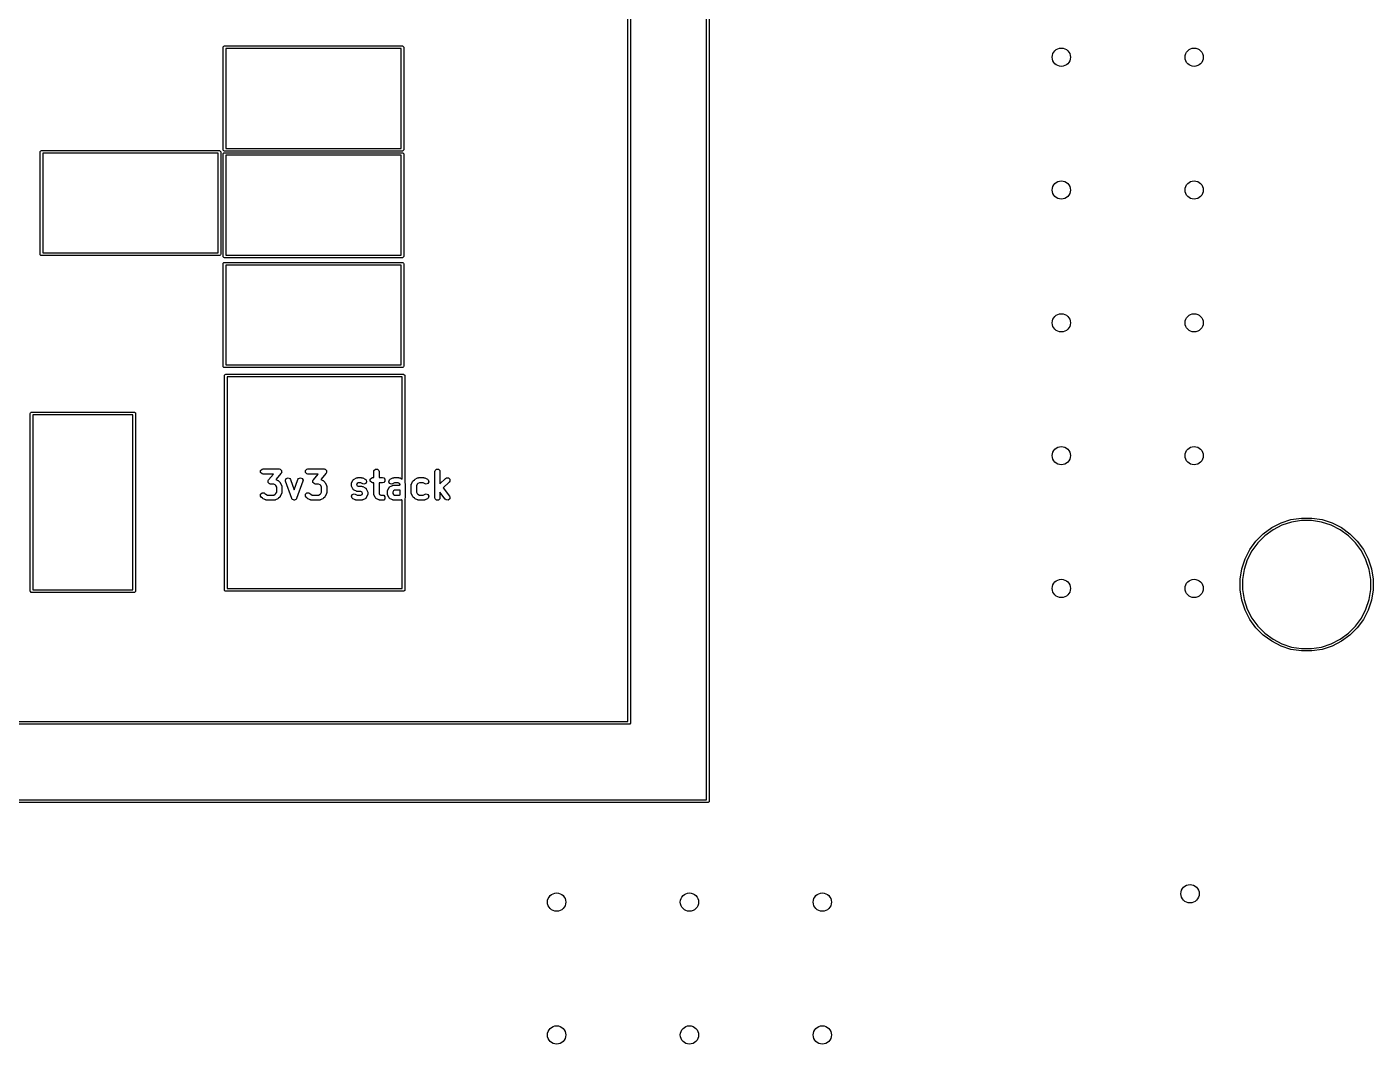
# Model space of a CAD drawing. Header units: inches. Extents: x 0.31 to 2.93, y 0.29 to 1.72.
# Drawn here: x 1.914 to 2.928, y 0.287 to 1.053 of the extents above; entities that cross this region are included whole.
import ezdxf

# ---------------------------------------------------------------- set-up
doc = ezdxf.new("R2010")
doc.units = ezdxf.units.IN
doc.header["$MEASUREMENT"] = 0
doc.layers.add('BLACK', color=250, linetype='CONTINUOUS')

msp = doc.modelspace()

# ---------------------------------------------------------------- linework, layer by layer
at = {"layer": 'BLACK', "linetype": 'CONTINUOUS'}
for p, q in [((2.4258, 0.4707), (2.4258, 1.7207)), ((2.4278, 1.7217), (2.4278, 0.4697)), ((2.3687, 1.6626), (2.3687, 0.5287)), ((2.3667, 0.5297), (2.3667, 1.6616)), ((2.062, 1.0374), (2.0621, 1.0378)), ((2.062, 0.9602), (2.062, 1.0374)), ((2.0621, 1.0378), (2.0626, 1.0383)), ((2.0626, 1.0383), (2.063, 1.0384)), ((2.063, 1.0384), (2.1969, 1.0384)), ((2.064, 1.0364), (2.064, 0.9612)), ((2.1959, 1.0364), (2.064, 1.0364)), ((2.1959, 0.9612), (2.1959, 1.0364)), ((2.1969, 1.0384), (2.1972, 1.0383)), ((2.1972, 1.0383), (2.1978, 1.0378)), ((2.1978, 1.0378), (2.1979, 1.0374)), ((2.1979, 1.0374), (2.1979, 0.9602)), ((1.9242, 0.9586), (1.9243, 0.959)), ((1.9242, 0.8815), (1.9242, 0.9586)), ((1.9243, 0.959), (1.9248, 0.9595)), ((1.9248, 0.9595), (1.9252, 0.9596)), ((1.9252, 0.9596), (2.0591, 0.9596)), ((1.9262, 0.9577), (1.9262, 0.8825)), ((2.0581, 0.9577), (1.9262, 0.9577)), ((2.0581, 0.8825), (2.0581, 0.9577)), ((2.0591, 0.9596), (2.0595, 0.9595)), ((2.0595, 0.9595), (2.06, 0.959)), ((2.06, 0.959), (2.0601, 0.9586)), ((2.0601, 0.9586), (2.0601, 0.8815)), ((2.0621, 0.9598), (2.062, 0.9602)), ((2.062, 0.9571), (2.0621, 0.9574)), ((2.062, 0.8799), (2.062, 0.9571)), ((2.0626, 0.9593), (2.0621, 0.9598)), ((2.0621, 0.9574), (2.0626, 0.958)), ((2.063, 0.9592), (2.0626, 0.9593)), ((2.0626, 0.958), (2.063, 0.958)), ((2.1969, 0.9592), (2.063, 0.9592)), ((2.063, 0.958), (2.1969, 0.958)), ((2.064, 0.9612), (2.1959, 0.9612)), ((2.064, 0.9561), (2.064, 0.8809)), ((2.1959, 0.9561), (2.064, 0.9561)), ((2.1959, 0.8809), (2.1959, 0.9561)), ((2.1972, 0.9593), (2.1969, 0.9592)), ((2.1969, 0.958), (2.1972, 0.958)), ((2.1978, 0.9598), (2.1972, 0.9593)), ((2.1972, 0.958), (2.1978, 0.9574)), ((2.1979, 0.9602), (2.1978, 0.9598)), ((2.1978, 0.9574), (2.1979, 0.9571)), ((2.1979, 0.9571), (2.1979, 0.8799)), ((1.9262, 0.8825), (2.0581, 0.8825)), ((1.9243, 0.8811), (1.9242, 0.8815)), ((1.9248, 0.8806), (1.9243, 0.8811)), ((1.9252, 0.8805), (1.9248, 0.8806)), ((2.0591, 0.8805), (1.9252, 0.8805)), ((2.0595, 0.8806), (2.0591, 0.8805)), ((2.06, 0.8811), (2.0595, 0.8806)), ((2.0601, 0.8815), (2.06, 0.8811)), ((2.0621, 0.8795), (2.062, 0.8799)), ((2.062, 0.8744), (2.0621, 0.8748)), ((2.062, 0.7972), (2.062, 0.8744)), ((2.0626, 0.879), (2.0621, 0.8795)), ((2.0621, 0.8748), (2.0626, 0.8753)), ((2.063, 0.8789), (2.0626, 0.879)), ((2.0626, 0.8753), (2.063, 0.8754)), ((2.1969, 0.8789), (2.063, 0.8789)), ((2.063, 0.8754), (2.1969, 0.8754)), ((2.064, 0.8809), (2.1959, 0.8809)), ((2.064, 0.8734), (2.064, 0.7982)), ((2.1959, 0.8734), (2.064, 0.8734)), ((2.1959, 0.7982), (2.1959, 0.8734)), ((2.1972, 0.879), (2.1969, 0.8789)), ((2.1969, 0.8754), (2.1972, 0.8753)), ((2.1978, 0.8795), (2.1972, 0.879)), ((2.1972, 0.8753), (2.1978, 0.8748)), ((2.1979, 0.8799), (2.1978, 0.8795)), ((2.1978, 0.8748), (2.1979, 0.8744)), ((2.1979, 0.8744), (2.1979, 0.7972)), ((2.0621, 0.7968), (2.062, 0.7972)), ((2.0626, 0.7963), (2.0621, 0.7968)), ((2.063, 0.7962), (2.0626, 0.7963)), ((2.0629, 0.7902), (2.063, 0.7906)), ((2.1969, 0.7962), (2.063, 0.7962)), ((2.063, 0.7906), (2.0635, 0.7911)), ((2.0635, 0.7911), (2.0639, 0.7912)), ((2.0639, 0.7912), (2.1978, 0.7912)), ((2.064, 0.7982), (2.1959, 0.7982)), ((2.1972, 0.7963), (2.1969, 0.7962)), ((2.1978, 0.7968), (2.1972, 0.7963)), ((2.1979, 0.7972), (2.1978, 0.7968)), ((2.1978, 0.7912), (2.1981, 0.7911)), ((2.1981, 0.7911), (2.1987, 0.7906)), ((2.1987, 0.7906), (2.1987, 0.7902)), ((2.0629, 0.6288), (2.0629, 0.7902)), ((2.0649, 0.7892), (2.0649, 0.6298)), ((2.1968, 0.7892), (2.0649, 0.7892)), ((2.1968, 0.7123), (2.1968, 0.7892)), ((2.1987, 0.7902), (2.1987, 0.7095)), ((1.9168, 0.7617), (1.9169, 0.7621)), ((1.9168, 0.6279), (1.9168, 0.7617)), ((1.9169, 0.7621), (1.9174, 0.7626)), ((1.9174, 0.7626), (1.9178, 0.7627)), ((1.9178, 0.7627), (1.995, 0.7627)), ((1.9188, 0.7607), (1.9188, 0.6288)), ((1.994, 0.7607), (1.9188, 0.7607)), ((1.994, 0.6288), (1.994, 0.7607)), ((1.995, 0.7627), (1.9953, 0.7626)), ((1.9953, 0.7626), (1.9959, 0.7621)), ((1.9959, 0.7621), (1.9959, 0.7617)), ((1.9959, 0.7617), (1.9959, 0.6279)), ((2.0902, 0.7187), (2.0913, 0.7198)), ((2.0913, 0.7198), (2.092, 0.7199)), ((2.092, 0.7199), (2.1042, 0.7199)), ((2.1042, 0.7199), (2.1048, 0.7198)), ((2.1048, 0.7198), (2.1049, 0.7198)), ((2.1049, 0.7198), (2.1049, 0.7198)), ((2.1049, 0.7198), (2.105, 0.7198)), ((2.105, 0.7198), (2.1055, 0.7193)), ((2.124, 0.7187), (2.125, 0.7198)), ((2.125, 0.7198), (2.1258, 0.7199)), ((2.1258, 0.7199), (2.138, 0.7199)), ((2.138, 0.7199), (2.1385, 0.7198)), ((2.1385, 0.7198), (2.1386, 0.7198)), ((2.1386, 0.7198), (2.1386, 0.7198)), ((2.1386, 0.7198), (2.1387, 0.7198)), ((2.1387, 0.7198), (2.1392, 0.7193)), ((2.1755, 0.7187), (2.1766, 0.7198)), ((2.1766, 0.7198), (2.1781, 0.7198)), ((2.1781, 0.7198), (2.1792, 0.7187)), ((2.2215, 0.7187), (2.2225, 0.7198)), ((2.2225, 0.7198), (2.224, 0.7198)), ((2.224, 0.7198), (2.2251, 0.7187)), ((2.0902, 0.7172), (2.0902, 0.7187)), ((2.0913, 0.7161), (2.0902, 0.7172)), ((2.092, 0.716), (2.0913, 0.7161)), ((2.0999, 0.716), (2.092, 0.716)), ((2.0958, 0.7112), (2.0959, 0.7113)), ((2.0958, 0.7111), (2.0958, 0.7112)), ((2.0958, 0.7112), (2.0958, 0.7112)), ((2.0958, 0.7104), (2.0958, 0.7111)), ((2.0958, 0.7097), (2.0958, 0.7104)), ((2.0959, 0.7096), (2.0958, 0.7097)), ((2.0959, 0.7113), (2.0962, 0.7117)), ((2.0964, 0.7091), (2.0959, 0.7096)), ((2.0959, 0.7096), (2.0959, 0.7096)), ((2.0962, 0.7117), (2.0999, 0.716)), ((2.1057, 0.7166), (2.1017, 0.712)), ((2.1017, 0.712), (2.1032, 0.7113)), ((2.1032, 0.7113), (2.1035, 0.7111)), ((2.1035, 0.7111), (2.1037, 0.7109)), ((2.1037, 0.7109), (2.1047, 0.71)), ((2.1047, 0.71), (2.1049, 0.7097)), ((2.1049, 0.7097), (2.105, 0.7095)), ((2.105, 0.7095), (2.106, 0.7076)), ((2.1055, 0.7193), (2.106, 0.7188)), ((2.106, 0.7171), (2.1057, 0.7166)), ((2.106, 0.7188), (2.106, 0.7187)), ((2.106, 0.7187), (2.106, 0.7187)), ((2.106, 0.7187), (2.106, 0.718)), ((2.106, 0.718), (2.1061, 0.7173)), ((2.1061, 0.7173), (2.106, 0.7172)), ((2.106, 0.7172), (2.106, 0.7172)), ((2.106, 0.7172), (2.106, 0.7171)), ((2.1088, 0.7115), (2.1095, 0.7128)), ((2.1089, 0.7107), (2.1088, 0.7115)), ((2.1136, 0.6976), (2.1089, 0.7107)), ((2.1095, 0.7128), (2.1109, 0.7133)), ((2.1109, 0.7133), (2.1122, 0.7127)), ((2.1122, 0.7127), (2.1126, 0.712)), ((2.1126, 0.712), (2.1155, 0.7041)), ((2.1155, 0.7041), (2.1183, 0.712)), ((2.122, 0.7107), (2.1173, 0.6976)), ((2.1183, 0.712), (2.1187, 0.7127)), ((2.1187, 0.7127), (2.1201, 0.7133)), ((2.1201, 0.7133), (2.1215, 0.7128)), ((2.1215, 0.7128), (2.1221, 0.7115)), ((2.1221, 0.7115), (2.122, 0.7107)), ((2.124, 0.7172), (2.124, 0.7187)), ((2.125, 0.7161), (2.124, 0.7172)), ((2.1258, 0.716), (2.125, 0.7161)), ((2.1336, 0.716), (2.1258, 0.716)), ((2.1295, 0.7111), (2.1296, 0.7112)), ((2.1296, 0.7104), (2.1295, 0.7111)), ((2.1296, 0.7113), (2.1299, 0.7117)), ((2.1296, 0.7112), (2.1296, 0.7113)), ((2.1296, 0.7112), (2.1296, 0.7112)), ((2.1296, 0.7097), (2.1296, 0.7104)), ((2.1296, 0.7096), (2.1296, 0.7097)), ((2.1302, 0.7091), (2.1296, 0.7096)), ((2.1296, 0.7096), (2.1296, 0.7096)), ((2.1299, 0.7117), (2.1336, 0.716)), ((2.1395, 0.7166), (2.1354, 0.712)), ((2.1354, 0.712), (2.137, 0.7113)), ((2.137, 0.7113), (2.1372, 0.7111)), ((2.1372, 0.7111), (2.1375, 0.7109)), ((2.1375, 0.7109), (2.1384, 0.71)), ((2.1384, 0.71), (2.1386, 0.7097)), ((2.1386, 0.7097), (2.1388, 0.7095)), ((2.1388, 0.7095), (2.1397, 0.7076)), ((2.1392, 0.7193), (2.1397, 0.7188)), ((2.1397, 0.7171), (2.1395, 0.7166)), ((2.1397, 0.7188), (2.1397, 0.7187)), ((2.1397, 0.7187), (2.1398, 0.7187)), ((2.1398, 0.7172), (2.1397, 0.7171)), ((2.1398, 0.7187), (2.1398, 0.718)), ((2.1398, 0.718), (2.1398, 0.7173)), ((2.1398, 0.7173), (2.1398, 0.7172)), ((2.1398, 0.7172), (2.1398, 0.7172)), ((2.1586, 0.7093), (2.1587, 0.7094)), ((2.1587, 0.7095), (2.1596, 0.7113)), ((2.1587, 0.7094), (2.1587, 0.7095)), ((2.1596, 0.7113), (2.1599, 0.7116)), ((2.1599, 0.7117), (2.16, 0.7118)), ((2.1599, 0.7116), (2.1599, 0.7117)), ((2.16, 0.7118), (2.1601, 0.7119)), ((2.1601, 0.7119), (2.1602, 0.712)), ((2.1602, 0.712), (2.1605, 0.7122)), ((2.1605, 0.7122), (2.1624, 0.7131)), ((2.1624, 0.7131), (2.1625, 0.7132)), ((2.1625, 0.7132), (2.1628, 0.7133)), ((2.1625, 0.7132), (2.1625, 0.7132)), ((2.1628, 0.7133), (2.1631, 0.7133)), ((2.1637, 0.7094), (2.1629, 0.709)), ((2.1631, 0.7133), (2.1632, 0.7133)), ((2.1632, 0.7133), (2.1633, 0.7134)), ((2.1633, 0.7134), (2.1661, 0.7134)), ((2.1656, 0.7094), (2.1637, 0.7094)), ((2.1671, 0.7087), (2.1656, 0.7094)), ((2.1661, 0.7134), (2.1662, 0.7133)), ((2.1662, 0.7133), (2.1662, 0.7133)), ((2.1662, 0.7133), (2.1665, 0.7133)), ((2.1665, 0.7133), (2.1668, 0.7132)), ((2.1668, 0.7132), (2.1669, 0.7132)), ((2.1669, 0.7132), (2.167, 0.7131)), ((2.167, 0.7131), (2.1688, 0.7122)), ((2.1688, 0.7122), (2.1695, 0.7117)), ((2.1699, 0.7103), (2.1693, 0.709)), ((2.1695, 0.7117), (2.1699, 0.7103)), ((2.1727, 0.7121), (2.1738, 0.7132)), ((2.1727, 0.7106), (2.1727, 0.7121)), ((2.1738, 0.7096), (2.1727, 0.7106)), ((2.1738, 0.7132), (2.1745, 0.7134)), ((2.1745, 0.7094), (2.1738, 0.7096)), ((2.1745, 0.7134), (2.1754, 0.7134)), ((2.1754, 0.7094), (2.1745, 0.7094)), ((2.1754, 0.7179), (2.1755, 0.7187)), ((2.1754, 0.7134), (2.1754, 0.7179)), ((2.1754, 0.7011), (2.1754, 0.7094)), ((2.1792, 0.7187), (2.1793, 0.7179)), ((2.1793, 0.7179), (2.1793, 0.7134)), ((2.1793, 0.7134), (2.182, 0.7134)), ((2.182, 0.7094), (2.1793, 0.7094)), ((2.1793, 0.7094), (2.1793, 0.7015)), ((2.182, 0.7134), (2.1828, 0.7132)), ((2.1828, 0.7096), (2.182, 0.7094)), ((2.1828, 0.7132), (2.1838, 0.7121)), ((2.1838, 0.7106), (2.1828, 0.7096)), ((2.1838, 0.7121), (2.1838, 0.7106)), ((2.1866, 0.7103), (2.1871, 0.7117)), ((2.1873, 0.709), (2.1866, 0.7103)), ((2.1871, 0.7117), (2.1877, 0.7122)), ((2.1877, 0.7122), (2.1896, 0.7131)), ((2.1909, 0.7094), (2.1895, 0.7087)), ((2.1896, 0.7131), (2.1897, 0.7132)), ((2.1897, 0.7132), (2.19, 0.7133)), ((2.1897, 0.7132), (2.1897, 0.7132)), ((2.19, 0.7133), (2.1903, 0.7133)), ((2.1903, 0.7133), (2.1904, 0.7133)), ((2.1904, 0.7133), (2.1905, 0.7134)), ((2.1905, 0.7134), (2.1942, 0.7134)), ((2.1937, 0.7094), (2.1909, 0.7094)), ((2.1946, 0.709), (2.1937, 0.7094)), ((2.1942, 0.7134), (2.1943, 0.7133)), ((2.1943, 0.7133), (2.1944, 0.7133)), ((2.1944, 0.7133), (2.1947, 0.7133)), ((2.1947, 0.7133), (2.195, 0.7132)), ((2.195, 0.7132), (2.195, 0.7132)), ((2.195, 0.7132), (2.1951, 0.7131)), ((2.1951, 0.7131), (2.1968, 0.7123)), ((2.1987, 0.7095), (2.1988, 0.7095)), ((2.1988, 0.7095), (2.1988, 0.7094)), ((2.1988, 0.7094), (2.1988, 0.7093)), ((2.2037, 0.7085), (2.2046, 0.7104)), ((2.2046, 0.7104), (2.2048, 0.7106)), ((2.2048, 0.7106), (2.205, 0.7109)), ((2.205, 0.7109), (2.2059, 0.7118)), ((2.2059, 0.7118), (2.2062, 0.712)), ((2.2062, 0.712), (2.2065, 0.7122)), ((2.2065, 0.7122), (2.2083, 0.7131)), ((2.2083, 0.7131), (2.2084, 0.7132)), ((2.2084, 0.7132), (2.2085, 0.7132)), ((2.2085, 0.7132), (2.2088, 0.7133)), ((2.2097, 0.7094), (2.2085, 0.7088)), ((2.2088, 0.7133), (2.2091, 0.7133)), ((2.2091, 0.7133), (2.2092, 0.7134)), ((2.2091, 0.7133), (2.2091, 0.7133)), ((2.2092, 0.7134), (2.213, 0.7134)), ((2.2125, 0.7094), (2.2097, 0.7094)), ((2.214, 0.7087), (2.2125, 0.7094)), ((2.213, 0.7134), (2.2131, 0.7133)), ((2.2131, 0.7133), (2.2131, 0.7133)), ((2.2131, 0.7133), (2.2134, 0.7133)), ((2.2134, 0.7133), (2.2137, 0.7132)), ((2.2137, 0.7132), (2.2137, 0.7132)), ((2.2137, 0.7132), (2.2138, 0.7131)), ((2.2138, 0.7131), (2.2157, 0.7122)), ((2.2157, 0.7122), (2.2163, 0.7117)), ((2.2168, 0.7103), (2.2161, 0.709)), ((2.2163, 0.7117), (2.2168, 0.7103)), ((2.2213, 0.7179), (2.2215, 0.7187)), ((2.2213, 0.6983), (2.2213, 0.7179)), ((2.2251, 0.7187), (2.2252, 0.7179)), ((2.2252, 0.7179), (2.2252, 0.7086)), ((2.2252, 0.7086), (2.2294, 0.7128)), ((2.2322, 0.71), (2.2277, 0.7056)), ((2.2294, 0.7128), (2.23, 0.7132)), ((2.23, 0.7132), (2.2315, 0.7132)), ((2.2315, 0.7132), (2.2326, 0.7121)), ((2.2326, 0.7106), (2.2322, 0.71)), ((2.2326, 0.7121), (2.2326, 0.7106)), ((2.0902, 0.7009), (2.0913, 0.702)), ((2.0902, 0.6994), (2.0902, 0.7009)), ((2.0906, 0.6987), (2.0902, 0.6994)), ((2.0913, 0.702), (2.0928, 0.702)), ((2.0928, 0.702), (2.0934, 0.7015)), ((2.0934, 0.7015), (2.0941, 0.7008)), ((2.0941, 0.7008), (2.0953, 0.7002)), ((2.0953, 0.7002), (2.1, 0.7002)), ((2.0969, 0.7086), (2.0964, 0.7091)), ((2.097, 0.7086), (2.0969, 0.7086)), ((2.0971, 0.7086), (2.097, 0.7086)), ((2.097, 0.7086), (2.097, 0.7086)), ((2.0977, 0.7085), (2.0971, 0.7086)), ((2.1, 0.7085), (2.0977, 0.7085)), ((2.1012, 0.7079), (2.1, 0.7085)), ((2.1, 0.7002), (2.1012, 0.7008)), ((2.1017, 0.7074), (2.1012, 0.7079)), ((2.1012, 0.7008), (2.1017, 0.7013)), ((2.1023, 0.7062), (2.1017, 0.7074)), ((2.1017, 0.7013), (2.1023, 0.7025)), ((2.1023, 0.7025), (2.1023, 0.7062)), ((2.105, 0.6993), (2.1049, 0.699)), ((2.106, 0.7011), (2.105, 0.6993)), ((2.106, 0.7076), (2.106, 0.7075)), ((2.106, 0.7075), (2.106, 0.7074)), ((2.106, 0.7074), (2.1061, 0.7071)), ((2.1061, 0.7016), (2.106, 0.7013)), ((2.106, 0.7013), (2.106, 0.7012)), ((2.106, 0.7012), (2.106, 0.7011)), ((2.1061, 0.7071), (2.1062, 0.7068)), ((2.1062, 0.7019), (2.1061, 0.7016)), ((2.1062, 0.7068), (2.1062, 0.7068)), ((2.1062, 0.7068), (2.1062, 0.7067)), ((2.1062, 0.7067), (2.1062, 0.702)), ((2.1062, 0.702), (2.1062, 0.7019)), ((2.1062, 0.7019), (2.1062, 0.7019)), ((2.124, 0.7009), (2.125, 0.702)), ((2.124, 0.6994), (2.124, 0.7009)), ((2.1244, 0.6987), (2.124, 0.6994)), ((2.125, 0.702), (2.1265, 0.702)), ((2.1265, 0.702), (2.1272, 0.7015)), ((2.1272, 0.7015), (2.1279, 0.7008)), ((2.1279, 0.7008), (2.1291, 0.7002)), ((2.1291, 0.7002), (2.1338, 0.7002)), ((2.1307, 0.7086), (2.1302, 0.7091)), ((2.1308, 0.7086), (2.1307, 0.7086)), ((2.1307, 0.7086), (2.1307, 0.7086)), ((2.1309, 0.7086), (2.1308, 0.7086)), ((2.1314, 0.7085), (2.1309, 0.7086)), ((2.1338, 0.7085), (2.1314, 0.7085)), ((2.1349, 0.7079), (2.1338, 0.7085)), ((2.1338, 0.7002), (2.1349, 0.7008)), ((2.1354, 0.7074), (2.1349, 0.7079)), ((2.1349, 0.7008), (2.1354, 0.7013)), ((2.136, 0.7062), (2.1354, 0.7074)), ((2.1354, 0.7013), (2.136, 0.7025)), ((2.136, 0.7025), (2.136, 0.7062)), ((2.1388, 0.6993), (2.1386, 0.699)), ((2.1397, 0.7011), (2.1388, 0.6993)), ((2.1397, 0.7076), (2.1398, 0.7075)), ((2.1398, 0.7012), (2.1397, 0.7011)), ((2.1398, 0.7075), (2.1398, 0.7074)), ((2.1398, 0.7074), (2.1398, 0.7071)), ((2.1398, 0.7071), (2.1399, 0.7068)), ((2.1399, 0.7019), (2.1398, 0.7016)), ((2.1398, 0.7016), (2.1398, 0.7013)), ((2.1398, 0.7013), (2.1398, 0.7012)), ((2.1399, 0.7068), (2.1399, 0.7068)), ((2.1399, 0.7068), (2.1399, 0.7067)), ((2.1399, 0.7067), (2.1399, 0.702)), ((2.1399, 0.702), (2.1399, 0.7019)), ((2.1399, 0.7019), (2.1399, 0.7019)), ((2.1585, 0.7087), (2.1586, 0.709)), ((2.1585, 0.7086), (2.1585, 0.7087)), ((2.1585, 0.7087), (2.1585, 0.7087)), ((2.1585, 0.7076), (2.1585, 0.7086)), ((2.1585, 0.7075), (2.1585, 0.7076)), ((2.1586, 0.7072), (2.1585, 0.7075)), ((2.1585, 0.7075), (2.1585, 0.7075)), ((2.1585, 0.6993), (2.1592, 0.7007)), ((2.159, 0.6979), (2.1585, 0.6993)), ((2.1586, 0.709), (2.1586, 0.7093)), ((2.1586, 0.7069), (2.1586, 0.7072)), ((2.1587, 0.7068), (2.1586, 0.7069)), ((2.1596, 0.7049), (2.1587, 0.7068)), ((2.1587, 0.7068), (2.1587, 0.7068)), ((2.1592, 0.7007), (2.1606, 0.7012)), ((2.1599, 0.7046), (2.1596, 0.7049)), ((2.1599, 0.7045), (2.1599, 0.7046)), ((2.16, 0.7044), (2.1599, 0.7045)), ((2.1601, 0.7043), (2.16, 0.7044)), ((2.1602, 0.7042), (2.1601, 0.7043)), ((2.1605, 0.704), (2.1602, 0.7042)), ((2.1624, 0.7031), (2.1605, 0.704)), ((2.1606, 0.7012), (2.1613, 0.701)), ((2.1613, 0.701), (2.1628, 0.7002)), ((2.1629, 0.709), (2.1624, 0.7081)), ((2.1624, 0.7081), (2.1624, 0.7081)), ((2.1624, 0.7081), (2.1629, 0.7072)), ((2.1625, 0.703), (2.1624, 0.7031)), ((2.1628, 0.7029), (2.1625, 0.703)), ((2.1625, 0.703), (2.1625, 0.703)), ((2.1631, 0.7029), (2.1628, 0.7029)), ((2.1628, 0.7002), (2.1656, 0.7002)), ((2.1629, 0.7072), (2.1637, 0.7068)), ((2.1632, 0.7029), (2.1631, 0.7029)), ((2.1633, 0.7029), (2.1632, 0.7029)), ((2.1656, 0.7029), (2.1633, 0.7029)), ((2.1637, 0.7068), (2.1661, 0.7068)), ((2.1665, 0.7024), (2.1656, 0.7029)), ((2.1656, 0.7002), (2.1665, 0.7007)), ((2.1661, 0.7068), (2.1662, 0.7068)), ((2.1662, 0.7068), (2.1662, 0.7068)), ((2.1662, 0.7068), (2.1665, 0.7067)), ((2.1665, 0.7067), (2.1668, 0.7066)), ((2.1669, 0.7015), (2.1665, 0.7024)), ((2.1665, 0.7007), (2.1669, 0.7015)), ((2.1668, 0.7066), (2.1669, 0.7066)), ((2.1669, 0.7066), (2.167, 0.7066)), ((2.1669, 0.7015), (2.1669, 0.7015)), ((2.167, 0.7066), (2.1688, 0.7056)), ((2.1678, 0.7085), (2.1671, 0.7087)), ((2.1693, 0.709), (2.1678, 0.7085)), ((2.1688, 0.7056), (2.1692, 0.7054)), ((2.1692, 0.7054), (2.1693, 0.7054)), ((2.1693, 0.7054), (2.1693, 0.7053)), ((2.1693, 0.7053), (2.1695, 0.7052)), ((2.1695, 0.7052), (2.1695, 0.7051)), ((2.1695, 0.7051), (2.1697, 0.7048)), ((2.1697, 0.7048), (2.1707, 0.7029)), ((2.1707, 0.7002), (2.1697, 0.6983)), ((2.1707, 0.7029), (2.1707, 0.7028)), ((2.1707, 0.7028), (2.1707, 0.7028)), ((2.1707, 0.7028), (2.1708, 0.7025)), ((2.1708, 0.7006), (2.1707, 0.7003)), ((2.1707, 0.7003), (2.1707, 0.7003)), ((2.1707, 0.7003), (2.1707, 0.7002)), ((2.1708, 0.7025), (2.1709, 0.7021)), ((2.1709, 0.7009), (2.1708, 0.7006)), ((2.1709, 0.7021), (2.1709, 0.7021)), ((2.1709, 0.7021), (2.1709, 0.702)), ((2.1709, 0.702), (2.1709, 0.7011)), ((2.1709, 0.7011), (2.1709, 0.701)), ((2.1709, 0.701), (2.1709, 0.7009)), ((2.1754, 0.701), (2.1754, 0.7011)), ((2.1754, 0.7009), (2.1754, 0.701)), ((2.1755, 0.7006), (2.1754, 0.7009)), ((2.1755, 0.7003), (2.1755, 0.7006)), ((2.1756, 0.7003), (2.1755, 0.7003)), ((2.1756, 0.7002), (2.1756, 0.7003)), ((2.1765, 0.6983), (2.1756, 0.7002)), ((2.1793, 0.7015), (2.1797, 0.7007)), ((2.1797, 0.7007), (2.1806, 0.7002)), ((2.1806, 0.7002), (2.182, 0.7002)), ((2.182, 0.7002), (2.1828, 0.7001)), ((2.1828, 0.7001), (2.1838, 0.699)), ((2.1857, 0.7031), (2.1858, 0.7034)), ((2.1857, 0.703), (2.1857, 0.7031)), ((2.1857, 0.7029), (2.1857, 0.703)), ((2.1857, 0.7011), (2.1857, 0.7029)), ((2.1857, 0.701), (2.1857, 0.7011)), ((2.1857, 0.7009), (2.1857, 0.701)), ((2.1858, 0.7006), (2.1857, 0.7009)), ((2.1858, 0.7034), (2.1858, 0.7037)), ((2.1858, 0.7037), (2.1859, 0.7037)), ((2.1858, 0.7003), (2.1858, 0.7006)), ((2.1859, 0.7003), (2.1858, 0.7003)), ((2.1859, 0.7038), (2.1868, 0.7057)), ((2.1859, 0.7037), (2.1859, 0.7038)), ((2.1859, 0.7002), (2.1859, 0.7003)), ((2.1868, 0.6983), (2.1859, 0.7002)), ((2.1868, 0.7057), (2.1871, 0.706)), ((2.1871, 0.7061), (2.1872, 0.7062)), ((2.1871, 0.706), (2.1871, 0.7061)), ((2.1872, 0.7062), (2.1873, 0.7063)), ((2.1887, 0.7085), (2.1873, 0.709)), ((2.1873, 0.7063), (2.1874, 0.7063)), ((2.1874, 0.7063), (2.1877, 0.7066)), ((2.1877, 0.7066), (2.1896, 0.7075)), ((2.1895, 0.7087), (2.1887, 0.7085)), ((2.1896, 0.7075), (2.1897, 0.7075)), ((2.1901, 0.7034), (2.1896, 0.7025)), ((2.1896, 0.7025), (2.1896, 0.7015)), ((2.1896, 0.7015), (2.1901, 0.7007)), ((2.1897, 0.7075), (2.1897, 0.7076)), ((2.1897, 0.7076), (2.19, 0.7076)), ((2.19, 0.7076), (2.1903, 0.7077)), ((2.1909, 0.7038), (2.1901, 0.7034)), ((2.1901, 0.7007), (2.1909, 0.7002)), ((2.1903, 0.7077), (2.1904, 0.7077)), ((2.1904, 0.7077), (2.1905, 0.7077)), ((2.1905, 0.7077), (2.1947, 0.7077)), ((2.1951, 0.7038), (2.1909, 0.7038)), ((2.1909, 0.7002), (2.1947, 0.7002)), ((2.1951, 0.7081), (2.1946, 0.709)), ((2.1947, 0.7077), (2.1951, 0.7079)), ((2.1947, 0.7002), (2.1951, 0.7004)), ((2.1951, 0.7079), (2.1951, 0.7081)), ((2.1951, 0.7004), (2.1951, 0.7038)), ((2.1988, 0.7093), (2.1989, 0.709)), ((2.1989, 0.709), (2.199, 0.7087)), ((2.199, 0.7087), (2.199, 0.7087)), ((2.199, 0.7087), (2.199, 0.7086)), ((2.199, 0.7086), (2.199, 0.6983)), ((2.2035, 0.7078), (2.2036, 0.7081)), ((2.2035, 0.7077), (2.2035, 0.7078)), ((2.2035, 0.7076), (2.2035, 0.7077)), ((2.2035, 0.702), (2.2035, 0.7076)), ((2.2035, 0.7019), (2.2035, 0.702)), ((2.2036, 0.7016), (2.2035, 0.7019)), ((2.2035, 0.7019), (2.2035, 0.7019)), ((2.2036, 0.7081), (2.2036, 0.7084)), ((2.2036, 0.7084), (2.2037, 0.7084)), ((2.2036, 0.7013), (2.2036, 0.7016)), ((2.2037, 0.7012), (2.2036, 0.7013)), ((2.2037, 0.7084), (2.2037, 0.7085)), ((2.2037, 0.7011), (2.2037, 0.7012)), ((2.2046, 0.6993), (2.2037, 0.7011)), ((2.2048, 0.699), (2.2046, 0.6993)), ((2.208, 0.7083), (2.2074, 0.7072)), ((2.2074, 0.7072), (2.2074, 0.7025)), ((2.2074, 0.7025), (2.208, 0.7013)), ((2.2085, 0.7088), (2.208, 0.7083)), ((2.208, 0.7013), (2.2085, 0.7008)), ((2.2085, 0.7008), (2.2097, 0.7002)), ((2.2097, 0.7002), (2.2125, 0.7002)), ((2.2125, 0.7002), (2.214, 0.701)), ((2.2147, 0.7085), (2.214, 0.7087)), ((2.214, 0.701), (2.2147, 0.7012)), ((2.2161, 0.709), (2.2147, 0.7085)), ((2.2147, 0.7012), (2.2161, 0.7007)), ((2.2161, 0.7007), (2.2168, 0.6993)), ((2.2168, 0.6993), (2.2163, 0.6979)), ((2.2292, 0.6971), (2.2252, 0.7024)), ((2.2252, 0.7024), (2.2252, 0.6983)), ((2.2277, 0.7056), (2.2323, 0.6994)), ((2.2323, 0.6994), (2.2327, 0.6987)), ((2.0916, 0.6978), (2.0906, 0.6987)), ((2.0918, 0.6976), (2.0916, 0.6978)), ((2.0921, 0.6974), (2.0918, 0.6976)), ((2.094, 0.6965), (2.0921, 0.6974)), ((2.0941, 0.6965), (2.094, 0.6965)), ((2.0941, 0.6964), (2.0941, 0.6965)), ((2.0944, 0.6964), (2.0941, 0.6964)), ((2.0947, 0.6963), (2.0944, 0.6964)), ((2.0948, 0.6963), (2.0947, 0.6963)), ((2.1005, 0.6963), (2.0948, 0.6963)), ((2.0948, 0.6963), (2.0948, 0.6963)), ((2.1006, 0.6963), (2.1005, 0.6963)), ((2.1009, 0.6964), (2.1006, 0.6963)), ((2.1006, 0.6963), (2.1006, 0.6963)), ((2.1012, 0.6964), (2.1009, 0.6964)), ((2.1013, 0.6965), (2.1012, 0.6964)), ((2.1014, 0.6965), (2.1013, 0.6965)), ((2.1032, 0.6974), (2.1014, 0.6965)), ((2.1035, 0.6976), (2.1032, 0.6974)), ((2.1037, 0.6978), (2.1035, 0.6976)), ((2.1047, 0.6987), (2.1037, 0.6978)), ((2.1049, 0.699), (2.1047, 0.6987)), ((2.114, 0.6969), (2.1136, 0.6976)), ((2.1141, 0.6969), (2.114, 0.6969)), ((2.1142, 0.6968), (2.1141, 0.6969)), ((2.1148, 0.6966), (2.1142, 0.6968)), ((2.1154, 0.6963), (2.1148, 0.6966)), ((2.1155, 0.6963), (2.1154, 0.6963)), ((2.1156, 0.6963), (2.1155, 0.6963)), ((2.1162, 0.6966), (2.1156, 0.6963)), ((2.1168, 0.6968), (2.1162, 0.6966)), ((2.1169, 0.6969), (2.1168, 0.6969)), ((2.1168, 0.6969), (2.1168, 0.6968)), ((2.1173, 0.6976), (2.1169, 0.6969)), ((2.1253, 0.6978), (2.1244, 0.6987)), ((2.1256, 0.6976), (2.1253, 0.6978)), ((2.1258, 0.6974), (2.1256, 0.6976)), ((2.1277, 0.6965), (2.1258, 0.6974)), ((2.1278, 0.6965), (2.1277, 0.6965)), ((2.1278, 0.6964), (2.1278, 0.6965)), ((2.1282, 0.6964), (2.1278, 0.6964)), ((2.1285, 0.6963), (2.1282, 0.6964)), ((2.1286, 0.6963), (2.1285, 0.6963)), ((2.1285, 0.6963), (2.1285, 0.6963)), ((2.1342, 0.6963), (2.1286, 0.6963)), ((2.1343, 0.6963), (2.1342, 0.6963)), ((2.1344, 0.6963), (2.1343, 0.6963)), ((2.1347, 0.6964), (2.1344, 0.6963)), ((2.135, 0.6964), (2.1347, 0.6964)), ((2.1351, 0.6965), (2.135, 0.6965)), ((2.135, 0.6965), (2.135, 0.6964)), ((2.137, 0.6974), (2.1351, 0.6965)), ((2.1372, 0.6976), (2.137, 0.6974)), ((2.1375, 0.6978), (2.1372, 0.6976)), ((2.1384, 0.6987), (2.1375, 0.6978)), ((2.1386, 0.699), (2.1384, 0.6987)), ((2.1596, 0.6974), (2.159, 0.6979)), ((2.1615, 0.6965), (2.1596, 0.6974)), ((2.1616, 0.6965), (2.1615, 0.6965)), ((2.1616, 0.6964), (2.1616, 0.6965)), ((2.1619, 0.6964), (2.1616, 0.6964)), ((2.1622, 0.6963), (2.1619, 0.6964)), ((2.1623, 0.6963), (2.1622, 0.6963)), ((2.1622, 0.6963), (2.1622, 0.6963)), ((2.1661, 0.6963), (2.1623, 0.6963)), ((2.1662, 0.6963), (2.1661, 0.6963)), ((2.1665, 0.6964), (2.1662, 0.6963)), ((2.1662, 0.6963), (2.1662, 0.6963)), ((2.1668, 0.6964), (2.1665, 0.6964)), ((2.1669, 0.6965), (2.1668, 0.6964)), ((2.167, 0.6965), (2.1669, 0.6965)), ((2.1688, 0.6974), (2.167, 0.6965)), ((2.1692, 0.6977), (2.1688, 0.6974)), ((2.1693, 0.6977), (2.1692, 0.6977)), ((2.1695, 0.6979), (2.1693, 0.6978)), ((2.1693, 0.6978), (2.1693, 0.6977)), ((2.1697, 0.6983), (2.1695, 0.698)), ((2.1695, 0.698), (2.1695, 0.6979)), ((2.1768, 0.698), (2.1765, 0.6983)), ((2.1768, 0.6979), (2.1768, 0.698)), ((2.1769, 0.6978), (2.1768, 0.6979)), ((2.177, 0.6977), (2.1769, 0.6978)), ((2.1771, 0.6977), (2.177, 0.6977)), ((2.1774, 0.6974), (2.1771, 0.6977)), ((2.1793, 0.6965), (2.1774, 0.6974)), ((2.1794, 0.6965), (2.1793, 0.6965)), ((2.1794, 0.6964), (2.1794, 0.6965)), ((2.1797, 0.6964), (2.1794, 0.6964)), ((2.18, 0.6963), (2.1797, 0.6964)), ((2.1801, 0.6963), (2.18, 0.6963)), ((2.1802, 0.6963), (2.1801, 0.6963)), ((2.182, 0.6963), (2.1802, 0.6963)), ((2.1828, 0.6964), (2.182, 0.6963)), ((2.1838, 0.6975), (2.1828, 0.6964)), ((2.1838, 0.699), (2.1838, 0.6975)), ((2.1871, 0.698), (2.1868, 0.6983)), ((2.1871, 0.6979), (2.1871, 0.698)), ((2.1872, 0.6978), (2.1871, 0.6979)), ((2.1873, 0.6977), (2.1872, 0.6978)), ((2.1874, 0.6977), (2.1873, 0.6977)), ((2.1877, 0.6974), (2.1874, 0.6977)), ((2.1896, 0.6965), (2.1877, 0.6974)), ((2.1897, 0.6965), (2.1896, 0.6965)), ((2.1897, 0.6964), (2.1897, 0.6965)), ((2.19, 0.6964), (2.1897, 0.6964)), ((2.1903, 0.6963), (2.19, 0.6964)), ((2.1904, 0.6963), (2.1903, 0.6963)), ((2.1905, 0.6963), (2.1904, 0.6963)), ((2.1951, 0.6963), (2.1905, 0.6963)), ((2.1952, 0.6963), (2.1951, 0.6963)), ((2.1953, 0.6963), (2.1952, 0.6963)), ((2.1956, 0.6964), (2.1953, 0.6963)), ((2.1959, 0.6964), (2.1956, 0.6964)), ((2.196, 0.6965), (2.1959, 0.6965)), ((2.1959, 0.6965), (2.1959, 0.6964)), ((2.1962, 0.6966), (2.196, 0.6965)), ((2.1963, 0.6964), (2.1962, 0.6966)), ((2.1968, 0.6964), (2.1963, 0.6964)), ((2.1968, 0.6298), (2.1968, 0.6964)), ((2.1988, 0.6975), (2.1987, 0.6974)), ((2.1987, 0.6974), (2.1987, 0.6288)), ((2.199, 0.6983), (2.1988, 0.6975)), ((2.205, 0.6987), (2.2048, 0.699)), ((2.2059, 0.6978), (2.205, 0.6987)), ((2.2062, 0.6976), (2.2059, 0.6978)), ((2.2065, 0.6974), (2.2062, 0.6976)), ((2.2083, 0.6965), (2.2065, 0.6974)), ((2.2084, 0.6965), (2.2083, 0.6965)), ((2.2085, 0.6964), (2.2084, 0.6965)), ((2.2088, 0.6964), (2.2085, 0.6964)), ((2.2091, 0.6963), (2.2088, 0.6964)), ((2.2092, 0.6963), (2.2091, 0.6963)), ((2.2091, 0.6963), (2.2091, 0.6963)), ((2.213, 0.6963), (2.2092, 0.6963)), ((2.2131, 0.6963), (2.213, 0.6963)), ((2.2134, 0.6964), (2.2131, 0.6963)), ((2.2131, 0.6963), (2.2131, 0.6963)), ((2.2137, 0.6964), (2.2134, 0.6964)), ((2.2138, 0.6965), (2.2137, 0.6965)), ((2.2137, 0.6965), (2.2137, 0.6964)), ((2.2157, 0.6974), (2.2138, 0.6965)), ((2.2163, 0.6979), (2.2157, 0.6974)), ((2.2215, 0.6975), (2.2213, 0.6983)), ((2.2225, 0.6964), (2.2215, 0.6975)), ((2.224, 0.6964), (2.2225, 0.6964)), ((2.2251, 0.6975), (2.224, 0.6964)), ((2.2252, 0.6983), (2.2251, 0.6975)), ((2.2298, 0.6966), (2.2292, 0.6971)), ((2.2313, 0.6964), (2.2298, 0.6966)), ((2.2325, 0.6973), (2.2313, 0.6964)), ((2.2327, 0.6987), (2.2325, 0.6973)), ((2.8513, 0.6757), (2.8583, 0.6792)), ((2.8583, 0.6792), (2.8658, 0.6817)), ((2.8662, 0.6799), (2.859, 0.6776)), ((2.8658, 0.6817), (2.8736, 0.6829)), ((2.8737, 0.6811), (2.8662, 0.6799)), ((2.8736, 0.6829), (2.8815, 0.6829)), ((2.8813, 0.6811), (2.8737, 0.6811)), ((2.8888, 0.6799), (2.8813, 0.6811)), ((2.8815, 0.6829), (2.8893, 0.6817)), ((2.8961, 0.6776), (2.8888, 0.6799)), ((2.8893, 0.6817), (2.8968, 0.6792)), ((2.8968, 0.6792), (2.9038, 0.6757)), ((2.8394, 0.6655), (2.8449, 0.671)), ((2.8461, 0.6696), (2.8408, 0.6643)), ((2.8449, 0.671), (2.8513, 0.6757)), ((2.8523, 0.6741), (2.8461, 0.6696)), ((2.859, 0.6776), (2.8523, 0.6741)), ((2.9028, 0.6741), (2.8961, 0.6776)), ((2.909, 0.6696), (2.9028, 0.6741)), ((2.9038, 0.6757), (2.9101, 0.671)), ((2.9143, 0.6643), (2.909, 0.6696)), ((2.9101, 0.671), (2.9157, 0.6655)), ((2.8312, 0.6521), (2.8347, 0.6591)), ((2.8347, 0.6591), (2.8394, 0.6655)), ((2.8408, 0.6643), (2.8363, 0.6581)), ((2.9188, 0.6581), (2.9143, 0.6643)), ((2.9157, 0.6655), (2.9203, 0.6591)), ((2.9203, 0.6591), (2.9239, 0.6521)), ((2.8287, 0.6446), (2.8312, 0.6521)), ((2.8328, 0.6514), (2.8305, 0.6442)), ((2.8363, 0.6581), (2.8328, 0.6514)), ((2.9222, 0.6514), (2.9188, 0.6581)), ((2.9246, 0.6442), (2.9222, 0.6514)), ((2.9239, 0.6521), (2.9264, 0.6446)), ((2.8275, 0.6368), (2.8287, 0.6446)), ((2.8305, 0.6442), (2.8293, 0.6367)), ((2.9258, 0.6367), (2.9246, 0.6442)), ((2.9264, 0.6446), (2.9276, 0.6368)), ((1.9188, 0.6288), (1.994, 0.6288)), ((2.063, 0.6284), (2.0629, 0.6288)), ((2.0635, 0.6279), (2.063, 0.6284)), ((2.0649, 0.6298), (2.1968, 0.6298)), ((2.1987, 0.6284), (2.1981, 0.6279)), ((2.1987, 0.6288), (2.1987, 0.6284)), ((2.8275, 0.6367), (2.8275, 0.6368)), ((2.8275, 0.6289), (2.8275, 0.6367)), ((2.8287, 0.6211), (2.8275, 0.6289)), ((2.8293, 0.6367), (2.8293, 0.6291)), ((2.8293, 0.6291), (2.8305, 0.6216)), ((2.9246, 0.6216), (2.9258, 0.6291)), ((2.9258, 0.6291), (2.9258, 0.6367)), ((2.9276, 0.6289), (2.9264, 0.6211)), ((2.9276, 0.6368), (2.9276, 0.6289)), ((1.9169, 0.6275), (1.9168, 0.6279)), ((1.9174, 0.6269), (1.9169, 0.6275)), ((1.9178, 0.6269), (1.9174, 0.6269)), ((1.995, 0.6269), (1.9178, 0.6269)), ((1.9953, 0.6269), (1.995, 0.6269)), ((1.9959, 0.6275), (1.9953, 0.6269)), ((1.9959, 0.6279), (1.9959, 0.6275)), ((2.0639, 0.6278), (2.0635, 0.6279)), ((2.1978, 0.6278), (2.0639, 0.6278)), ((2.1981, 0.6279), (2.1978, 0.6278)), ((2.8312, 0.6136), (2.8287, 0.6211)), ((2.8305, 0.6216), (2.8328, 0.6143)), ((2.9222, 0.6143), (2.9246, 0.6216)), ((2.9264, 0.6211), (2.9239, 0.6136)), ((2.8347, 0.6066), (2.8312, 0.6136)), ((2.8328, 0.6143), (2.8363, 0.6076)), ((2.9188, 0.6076), (2.9222, 0.6143)), ((2.9239, 0.6136), (2.9203, 0.6066)), ((2.8394, 0.6003), (2.8347, 0.6066)), ((2.8363, 0.6076), (2.8408, 0.6014)), ((2.8449, 0.5947), (2.8394, 0.6003)), ((2.8408, 0.6014), (2.8461, 0.5961)), ((2.909, 0.5961), (2.9143, 0.6014)), ((2.9157, 0.6003), (2.9101, 0.5947)), ((2.9143, 0.6014), (2.9188, 0.6076)), ((2.9203, 0.6066), (2.9157, 0.6003)), ((2.8513, 0.5901), (2.8449, 0.5947)), ((2.8461, 0.5961), (2.8523, 0.5916)), ((2.8583, 0.5865), (2.8513, 0.5901)), ((2.8523, 0.5916), (2.859, 0.5882)), ((2.859, 0.5882), (2.8662, 0.5858)), ((2.8888, 0.5858), (2.8961, 0.5882)), ((2.8961, 0.5882), (2.9028, 0.5916)), ((2.9038, 0.5901), (2.8968, 0.5865)), ((2.9028, 0.5916), (2.909, 0.5961)), ((2.9101, 0.5947), (2.9038, 0.5901)), ((2.8658, 0.584), (2.8583, 0.5865)), ((2.8736, 0.5828), (2.8658, 0.584)), ((2.8662, 0.5858), (2.8737, 0.5846)), ((2.8815, 0.5828), (2.8736, 0.5828)), ((2.8737, 0.5846), (2.8813, 0.5846)), ((2.8813, 0.5846), (2.8888, 0.5858)), ((2.8893, 0.584), (2.8815, 0.5828)), ((2.8968, 0.5865), (2.8893, 0.584)), ((2.3677, 0.5278), (0.7024, 0.5278)), ((0.7033, 0.5297), (2.3667, 0.5297)), ((2.3681, 0.5278), (2.3677, 0.5278)), ((2.3686, 0.5284), (2.3681, 0.5278)), ((2.3687, 0.5287), (2.3686, 0.5284)), ((2.4268, 0.4687), (0.6433, 0.4687)), ((0.6443, 0.4707), (2.4258, 0.4707)), ((2.4271, 0.4688), (2.4268, 0.4687)), ((2.4277, 0.4693), (2.4271, 0.4688)), ((2.4278, 0.4697), (2.4277, 0.4693))]:
    msp.add_line(p, q, dxfattribs=at)
at = {"layer": 'BLACK'}
for centre in [(2.6929, 1.0299), (2.6929, 1.0299), (2.7929, 1.0299), (2.7929, 1.0299), (2.6929, 0.9299), (2.6929, 0.9299), (2.7929, 0.9299), (2.7929, 0.9299), (2.6929, 0.8299), (2.6929, 0.8299), (2.7929, 0.8299), (2.7929, 0.8299), (2.6929, 0.7299), (2.6929, 0.7299), (2.7929, 0.7299), (2.7929, 0.7299), (2.6929, 0.6299), (2.6929, 0.6299), (2.7929, 0.6299), (2.7929, 0.6299), (2.7898, 0.4), (2.7898, 0.4), (2.313, 0.3937), (2.313, 0.3937), (2.413, 0.3937), (2.413, 0.3937), (2.513, 0.3937), (2.513, 0.3937), (2.313, 0.2937), (2.313, 0.2937), (2.413, 0.2937), (2.413, 0.2937), (2.513, 0.2937), (2.513, 0.2937)]:
    msp.add_circle(centre, 0.00689, dxfattribs=at)

doc.saveas('drawing.dxf')
